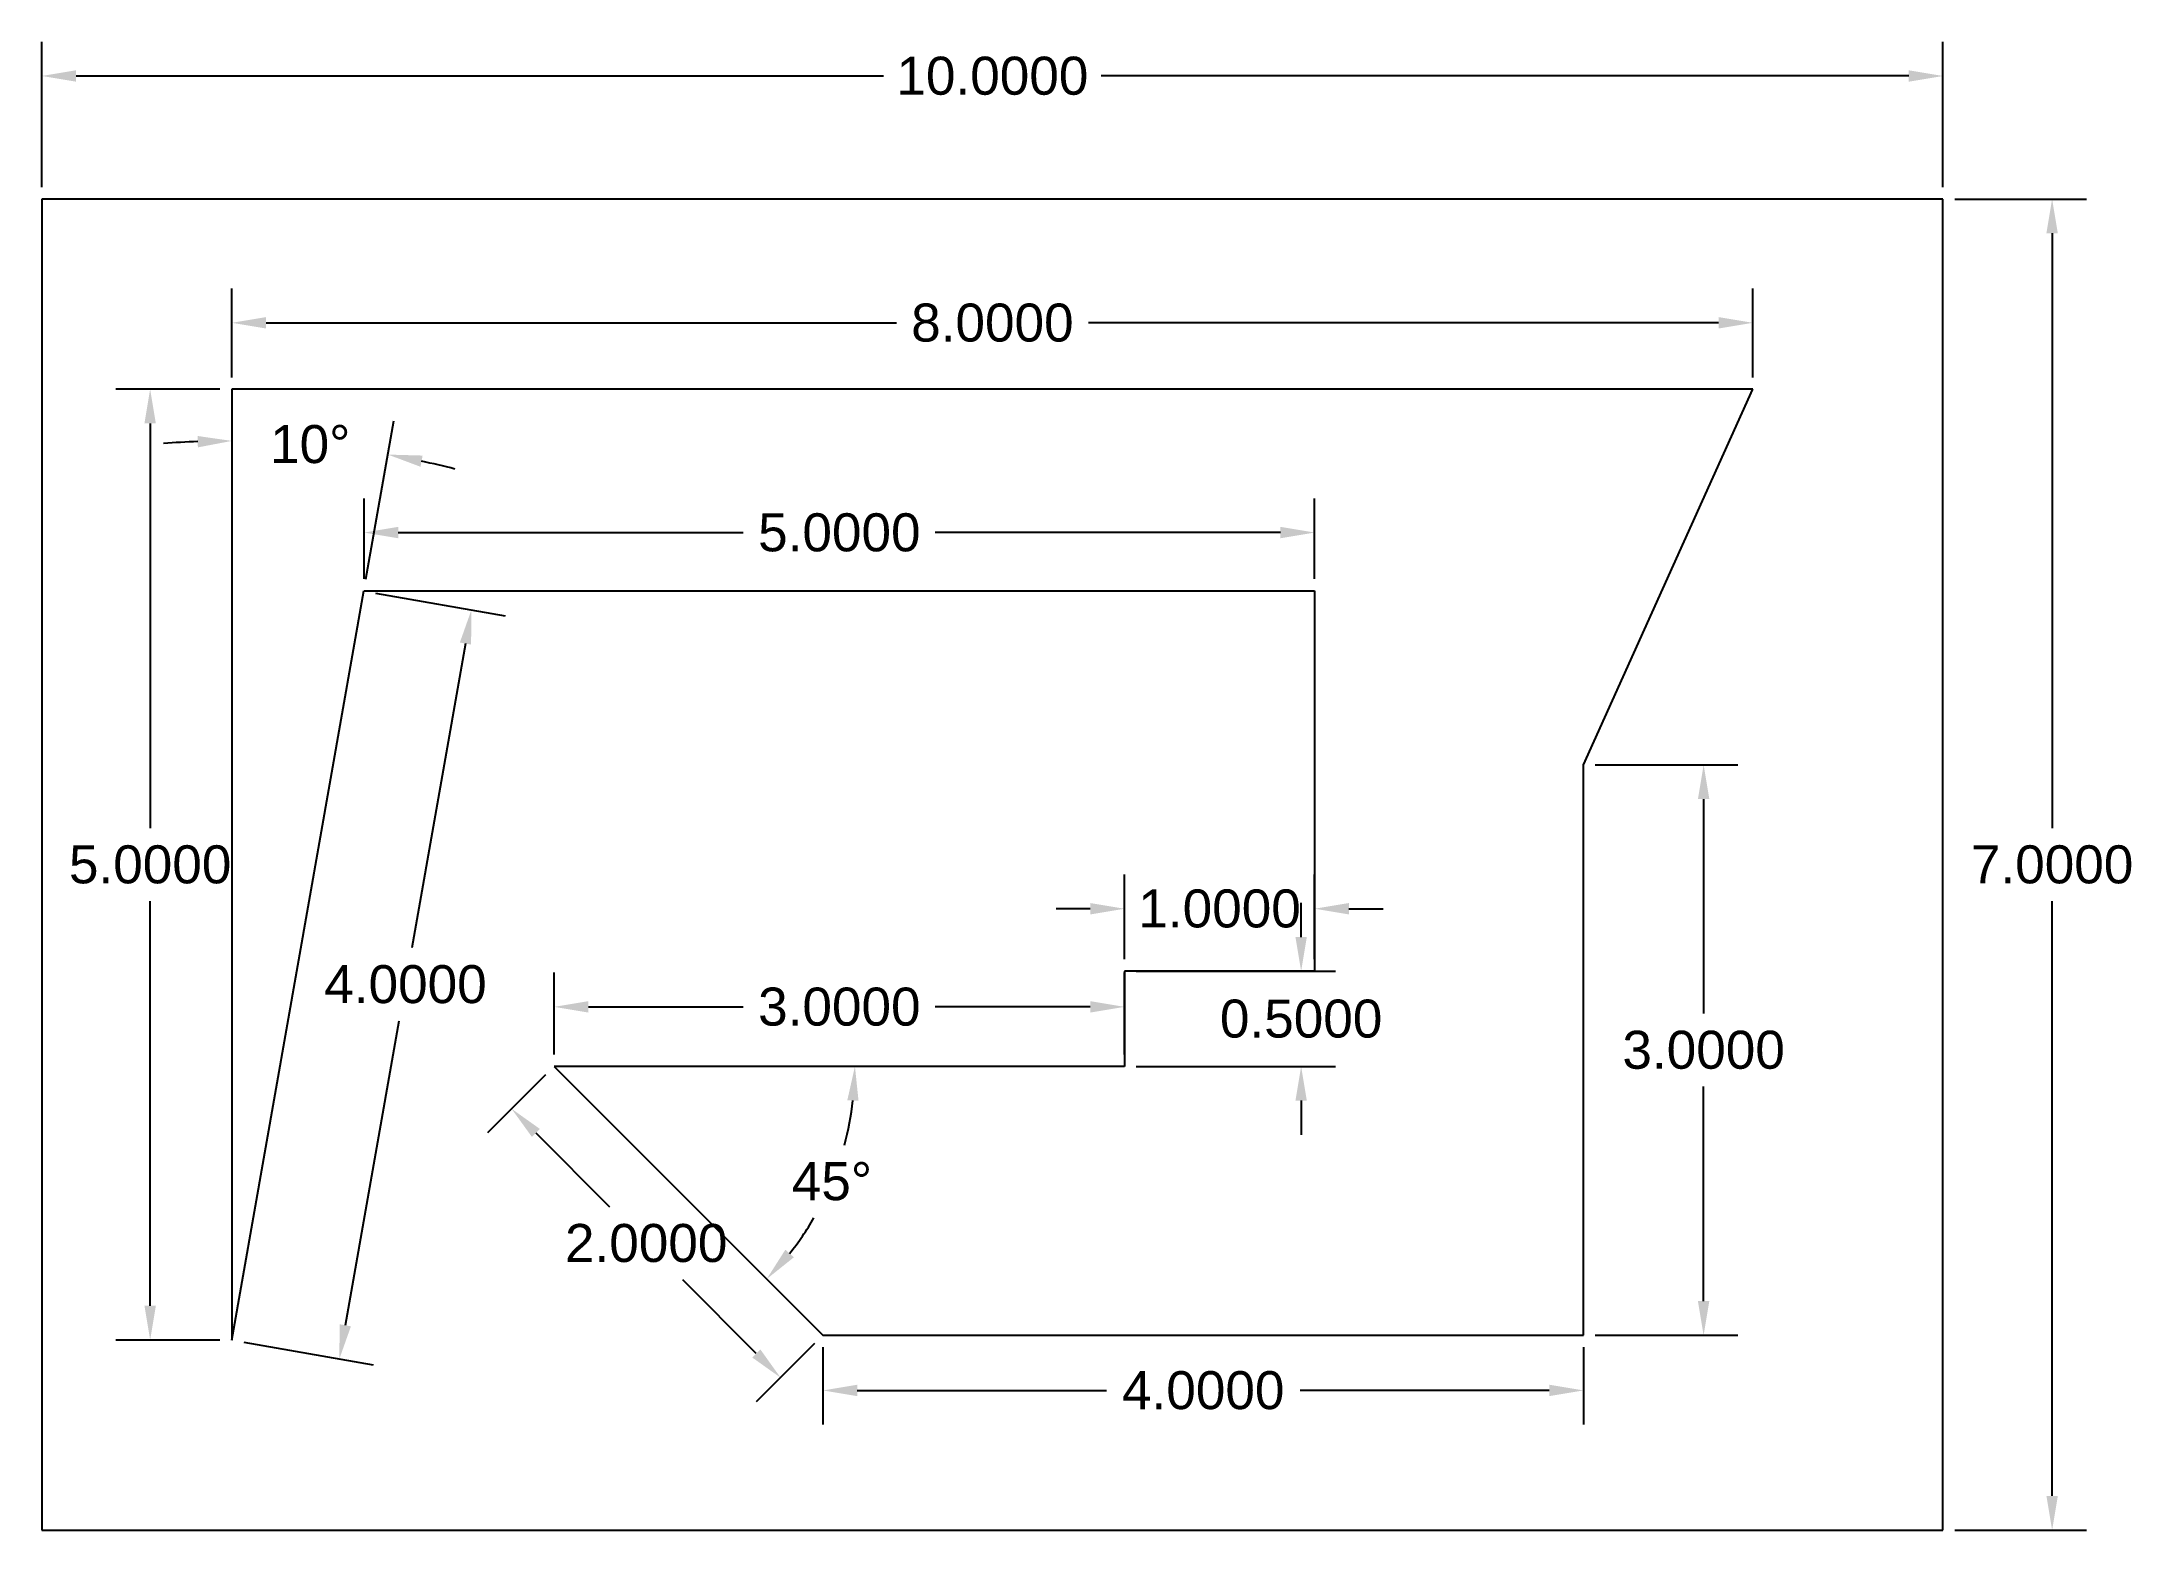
# Model space of a CAD drawing. Header units: inches. Extents: x 0 to 11, y 0 to 7.8.
import ezdxf

# ---------------------------------------------------------------- set-up
doc = ezdxf.new("R2010")
doc.units = ezdxf.units.IN
doc.header["$MEASUREMENT"] = 0
doc.styles.get("Standard").update_dxf_attribs({"font": 'arial.ttf', "height": 0.2})
doc.dimstyles.get("Standard").update_dxf_attribs({"dimtxt": 0.18, "dimasz": 0.18, "dimexe": 0.18, "dimexo": 0.0625, "dimgap": 0.09, "dimtad": 0, "dimtih": 1, "dimtoh": 1, "dimdec": 4, "dimzin": 0, "dimdsep": 46, "dimtxsty": 'Standard', "dimcen": 0.09, "dimadec": 0, "dimazin": 0, "dimtfac": 1, "dimtdec": 4, "dimtofl": 0, "dimtmove": 0, "dimatfit": 3, "dimfxl": 1, "dimtolj": 1, "dimtzin": 0, "dimarcsym": 0})

# ---------------------------------------------------------------- blocks, each defined once
blk = doc.blocks.new('*D2')
at = {"color": 0, "lineweight": -2, "transparency": 16777216}
for p, q in [((0, 7.062), (0, 7.827)), ((10, 7.062), (10, 7.827)), ((0.18, 7.647), (4.427, 7.647)), ((9.82, 7.647), (5.573, 7.647))]:
    blk.add_line(p, q, dxfattribs=at)
at = {"color": 0, "transparency": 16777216}
for points in [[(0.18, 7.677), (0.18, 7.617), (0, 7.647)], [(9.82, 7.677), (9.82, 7.617), (10, 7.647)]]:
    blk.add_solid(points, dxfattribs=at)
at = {"layer": 'Defpoints', "color": 0, "transparency": 16777216}
for p in [(10, 7.647), (0, 7), (10, 7)]:
    blk.add_point(p, dxfattribs=at)
at = {"color": 0, "transparency": 16777216, "insert": (5, 7.647), "char_height": 0.2, "attachment_point": 5}
blk.add_mtext('\\A1;10.0000', dxfattribs=at)
blk = doc.blocks.new('*D3')
at = {"color": 0, "lineweight": -2, "transparency": 16777216}
for p, q in [((10.062, 7), (10.754, 7)), ((10.574, 6.82), (10.574, 3.692)), ((10.574, 0.18), (10.574, 3.308)), ((10.062, 0), (10.754, 0))]:
    blk.add_line(p, q, dxfattribs=at)
at = {"color": 0, "transparency": 16777216}
for points in [[(10.544, 6.82), (10.604, 6.82), (10.574, 7)], [(10.544, 0.18), (10.604, 0.18), (10.574, 0)]]:
    blk.add_solid(points, dxfattribs=at)
at = {"layer": 'Defpoints', "color": 0, "transparency": 16777216}
for p in [(10, 7), (10, 0), (10.574, 0)]:
    blk.add_point(p, dxfattribs=at)
at = {"color": 0, "transparency": 16777216, "insert": (10.574, 3.5), "char_height": 0.2, "attachment_point": 5}
blk.add_mtext('\\A1;7.0000', dxfattribs=at)
blk = doc.blocks.new('*D4')
at = {"color": 0, "lineweight": -2, "transparency": 16777216}
for p, q in [((1, 6.062), (1, 6.529)), ((9, 6.062), (9, 6.529)), ((1.18, 6.349), (4.495, 6.349)), ((8.82, 6.349), (5.505, 6.349))]:
    blk.add_line(p, q, dxfattribs=at)
at = {"color": 0, "transparency": 16777216}
for points in [[(1.18, 6.379), (1.18, 6.319), (1, 6.349)], [(8.82, 6.379), (8.82, 6.319), (9, 6.349)]]:
    blk.add_solid(points, dxfattribs=at)
at = {"layer": 'Defpoints', "color": 0, "transparency": 16777216}
for p in [(9, 6.349), (1, 6), (9, 6)]:
    blk.add_point(p, dxfattribs=at)
at = {"color": 0, "transparency": 16777216, "insert": (5, 6.349), "char_height": 0.2, "attachment_point": 5}
blk.add_mtext('\\A1;8.0000', dxfattribs=at)
blk = doc.blocks.new('*D5')
at = {"color": 0, "lineweight": -2, "transparency": 16777216}
for p, q in [((1.695, 5.002), (1.695, 5.426)), ((6.695, 5.002), (6.695, 5.426)), ((1.875, 5.246), (3.69, 5.246)), ((6.515, 5.246), (4.699, 5.246))]:
    blk.add_line(p, q, dxfattribs=at)
at = {"color": 0, "transparency": 16777216}
for points in [[(1.875, 5.276), (1.875, 5.216), (1.695, 5.246)], [(6.515, 5.276), (6.515, 5.216), (6.695, 5.246)]]:
    blk.add_solid(points, dxfattribs=at)
at = {"layer": 'Defpoints', "color": 0, "transparency": 16777216}
for p in [(1.695, 5.246), (1.695, 4.939), (6.695, 4.939)]:
    blk.add_point(p, dxfattribs=at)
at = {"color": 0, "transparency": 16777216, "insert": (4.195, 5.246), "char_height": 0.2, "attachment_point": 5}
blk.add_mtext('\\A1;5.0000', dxfattribs=at)
blk = doc.blocks.new('*D6')
at = {"color": 0, "lineweight": -2, "transparency": 16777216}
for p, q in [((0.937, 6), (0.39, 6)), ((0.57, 5.82), (0.57, 3.692)), ((0.57, 1.18), (0.57, 3.308)), ((0.937, 1), (0.39, 1))]:
    blk.add_line(p, q, dxfattribs=at)
at = {"color": 0, "transparency": 16777216}
for points in [[(0.54, 5.82), (0.6, 5.82), (0.57, 6)], [(0.54, 1.18), (0.6, 1.18), (0.57, 1)]]:
    blk.add_solid(points, dxfattribs=at)
at = {"layer": 'Defpoints', "color": 0, "transparency": 16777216}
for p in [(1, 6), (0.57, 1), (1, 1)]:
    blk.add_point(p, dxfattribs=at)
at = {"color": 0, "transparency": 16777216, "insert": (0.57, 3.5), "char_height": 0.2, "attachment_point": 5}
blk.add_mtext('\\A1;5.0000', dxfattribs=at)
blk = doc.blocks.new('*D7')
at = {"color": 0, "lineweight": -2, "transparency": 16777216}
for p, q in [((2.695, 2.502), (2.695, 2.932)), ((5.695, 2.502), (5.695, 2.932)), ((2.875, 2.752), (3.69, 2.752)), ((5.515, 2.752), (4.699, 2.752))]:
    blk.add_line(p, q, dxfattribs=at)
at = {"color": 0, "transparency": 16777216}
for points in [[(2.875, 2.782), (2.875, 2.722), (2.695, 2.752)], [(5.515, 2.782), (5.515, 2.722), (5.695, 2.752)]]:
    blk.add_solid(points, dxfattribs=at)
at = {"layer": 'Defpoints', "color": 0, "transparency": 16777216}
for p in [(2.695, 2.752), (2.695, 2.439), (5.695, 2.439)]:
    blk.add_point(p, dxfattribs=at)
at = {"color": 0, "transparency": 16777216, "insert": (4.195, 2.752), "char_height": 0.2, "attachment_point": 5}
blk.add_mtext('\\A1;3.0000', dxfattribs=at)
blk = doc.blocks.new('*D8')
at = {"color": 0, "lineweight": -2, "transparency": 16777216}
for p, q in [((5.695, 3.002), (5.695, 3.448)), ((6.695, 3.002), (6.695, 3.448)), ((5.515, 3.268), (5.335, 3.268)), ((6.875, 3.268), (7.055, 3.268))]:
    blk.add_line(p, q, dxfattribs=at)
at = {"color": 0, "transparency": 16777216}
for points in [[(5.515, 3.298), (5.515, 3.238), (5.695, 3.268)], [(6.875, 3.298), (6.875, 3.238), (6.695, 3.268)]]:
    blk.add_solid(points, dxfattribs=at)
at = {"layer": 'Defpoints', "color": 0, "transparency": 16777216}
for p in [(5.695, 3.268), (5.695, 2.939), (6.695, 2.939)]:
    blk.add_point(p, dxfattribs=at)
at = {"color": 0, "transparency": 16777216, "insert": (6.195, 3.268), "char_height": 0.2, "attachment_point": 5}
blk.add_mtext('\\A1;1.0000', dxfattribs=at)
blk = doc.blocks.new('*D9')
at = {"color": 0, "lineweight": -2, "transparency": 16777216}
for p, q in [((6.624, 3.119), (6.624, 3.299)), ((5.757, 2.939), (6.804, 2.939)), ((5.757, 2.439), (6.804, 2.439)), ((6.624, 2.259), (6.624, 2.079))]:
    blk.add_line(p, q, dxfattribs=at)
at = {"color": 0, "transparency": 16777216}
for points in [[(6.594, 3.119), (6.654, 3.119), (6.624, 2.939)], [(6.594, 2.259), (6.654, 2.259), (6.624, 2.439)]]:
    blk.add_solid(points, dxfattribs=at)
at = {"layer": 'Defpoints', "color": 0, "transparency": 16777216}
for p in [(5.695, 2.939), (5.695, 2.439), (6.624, 2.439)]:
    blk.add_point(p, dxfattribs=at)
at = {"color": 0, "transparency": 16777216, "insert": (6.624, 2.689), "char_height": 0.2, "attachment_point": 5}
blk.add_mtext('\\A1;0.5000', dxfattribs=at)
blk = doc.blocks.new('*D10')
at = {"color": 0, "lineweight": -2, "transparency": 16777216}
for p, q in [((8.171, 4.025), (8.921, 4.025)), ((8.741, 3.845), (8.741, 2.717)), ((8.741, 1.205), (8.741, 2.333)), ((8.171, 1.025), (8.921, 1.025))]:
    blk.add_line(p, q, dxfattribs=at)
at = {"color": 0, "transparency": 16777216}
for points in [[(8.711, 3.845), (8.771, 3.845), (8.741, 4.025)], [(8.711, 1.205), (8.771, 1.205), (8.741, 1.025)]]:
    blk.add_solid(points, dxfattribs=at)
at = {"layer": 'Defpoints', "color": 0, "transparency": 16777216}
for p in [(8.109, 4.025), (8.741, 4.025), (8.109, 1.025)]:
    blk.add_point(p, dxfattribs=at)
at = {"color": 0, "transparency": 16777216, "insert": (8.741, 2.525), "char_height": 0.2, "attachment_point": 5}
blk.add_mtext('\\A1;3.0000', dxfattribs=at)
blk = doc.blocks.new('*D11')
at = {"color": 0, "lineweight": -2, "transparency": 16777216}
for p, q in [((4.109, 0.963), (4.109, 0.555)), ((8.109, 0.963), (8.109, 0.555)), ((4.289, 0.735), (5.6, 0.735)), ((7.929, 0.735), (6.618, 0.735))]:
    blk.add_line(p, q, dxfattribs=at)
at = {"color": 0, "transparency": 16777216}
for points in [[(4.289, 0.765), (4.289, 0.705), (4.109, 0.735)], [(7.929, 0.765), (7.929, 0.705), (8.109, 0.735)]]:
    blk.add_solid(points, dxfattribs=at)
at = {"layer": 'Defpoints', "color": 0, "transparency": 16777216}
for p in [(4.109, 1.025), (8.109, 1.025), (8.109, 0.735)]:
    blk.add_point(p, dxfattribs=at)
at = {"color": 0, "transparency": 16777216, "insert": (6.109, 0.735), "char_height": 0.2, "attachment_point": 5}
blk.add_mtext('\\A1;4.0000', dxfattribs=at)
blk = doc.blocks.new('*D12')
at = {"color": 0, "lineweight": -2, "transparency": 16777216}
for p, q in [((2.65, 2.395), (2.344, 2.089)), ((2.599, 2.089), (2.986, 1.701)), ((3.758, 0.929), (3.371, 1.317)), ((4.065, 0.981), (3.758, 0.675))]:
    blk.add_line(p, q, dxfattribs=at)
at = {"color": 0, "transparency": 16777216}
for points in [[(2.62, 2.11), (2.578, 2.068), (2.471, 2.216)], [(3.78, 0.95), (3.737, 0.908), (3.886, 0.802)]]:
    blk.add_solid(points, dxfattribs=at)
at = {"layer": 'Defpoints', "color": 0, "transparency": 16777216}
for p in [(2.695, 2.439), (2.471, 2.216), (4.109, 1.025)]:
    blk.add_point(p, dxfattribs=at)
at = {"color": 0, "transparency": 16777216, "insert": (3.179, 1.509), "char_height": 0.2, "attachment_point": 5}
blk.add_mtext('\\A1;2.0000', dxfattribs=at)
blk = doc.blocks.new('*D13')
at = {"color": 0, "lineweight": -2, "transparency": 16777216}
for p, q in [((1.756, 4.928), (2.437, 4.808)), ((2.229, 4.662), (1.946, 3.062)), ((1.597, 1.078), (1.879, 2.678)), ((1.062, 0.989), (1.743, 0.869))]:
    blk.add_line(p, q, dxfattribs=at)
at = {"color": 0, "transparency": 16777216}
for points in [[(2.199, 4.668), (2.258, 4.657), (2.26, 4.84)], [(1.567, 1.083), (1.626, 1.072), (1.565, 0.9)]]:
    blk.add_solid(points, dxfattribs=at)
at = {"layer": 'Defpoints', "color": 0, "transparency": 16777216}
for p in [(1.695, 4.939), (1, 1), (1.565, 0.9)]:
    blk.add_point(p, dxfattribs=at)
at = {"color": 0, "transparency": 16777216, "insert": (1.913, 2.87), "char_height": 0.2, "attachment_point": 5}
blk.add_mtext('\\A1;4.0000', dxfattribs=at)
blk = doc.blocks.new('*D14')
at = {"color": 0, "lineweight": -2, "transparency": 16777216}
blk.add_line((1.705, 5.001), (1.852, 5.833), dxfattribs=at)
for start, end in [(92.1816, 94.3631), (75.6369, 77.8184)]:
    blk.add_arc((1, 1), 4.728, start, end, dxfattribs=at)
at = {"color": 0, "transparency": 16777216}
for points in [[(0.819, 5.754), (0.821, 5.694), (1, 5.728)], [(1.992, 5.592), (2.003, 5.651), (1.821, 5.656)]]:
    blk.add_solid(points, dxfattribs=at)
at = {"layer": 'Defpoints', "color": 0, "transparency": 16777216}
for p in [(1, 6), (1.549, 5.696), (1.695, 4.939), (1, 1), (1, 1)]:
    blk.add_point(p, dxfattribs=at)
at = {"color": 0, "transparency": 16777216, "insert": (1.412, 5.71), "char_height": 0.2, "attachment_point": 5}
blk.add_mtext('\\A1;10°', dxfattribs=at)
blk = doc.blocks.new('*D15')
at = {"color": 0, "lineweight": -2, "transparency": 16777216}
for start, end in [(344.8402, 353.4778), (321.5222, 329.7447)]:
    blk.add_arc((2.695, 2.439), 1.582, start, end, dxfattribs=at)
at = {"color": 0, "transparency": 16777216}
for points in [[(4.237, 2.261), (4.296, 2.258), (4.277, 2.439)], [(3.956, 1.435), (3.911, 1.475), (3.813, 1.321)]]:
    blk.add_solid(points, dxfattribs=at)
at = {"layer": 'Defpoints', "color": 0, "transparency": 16777216}
for p in [(2.695, 2.439), (2.695, 2.439), (5.695, 2.439), (4.065, 1.648), (4.109, 1.025)]:
    blk.add_point(p, dxfattribs=at)
at = {"color": 0, "transparency": 16777216, "insert": (4.156, 1.834), "char_height": 0.2, "attachment_point": 5}
blk.add_mtext('\\A1;45°', dxfattribs=at)

msp = doc.modelspace()

# ---------------------------------------------------------------- linework, layer by layer
for p, q in [((10, 7), (0, 7)), ((0, 7), (0, 0)), ((10, 0), (10, 7)), ((9, 6), (1, 6)), ((1, 6), (1, 1)), ((8.10881, 4.02502), (9, 6)), ((1, 1), (1.69459, 4.93923)), ((1.69459, 4.93923), (6.69459, 4.93923)), ((6.69459, 4.93923), (6.69459, 2.93923)), ((8.10881, 1.02502), (8.10881, 4.02502)), ((6.69459, 2.93923), (5.69459, 2.93923)), ((5.69459, 2.93923), (5.69459, 2.43923)), ((5.69459, 2.43923), (2.69459, 2.43923)), ((2.69459, 2.43923), (4.10881, 1.02502)), ((4.10881, 1.02502), (8.10881, 1.02502)), ((0, 0), (10, 0))]:
    msp.add_line(p, q)

# ---------------------------------------------------------------- dimensions: what is measured, and where the dimension line sits
for base, p1, p2, picture, middle in [((10, 7.64675), (0, 7), (10, 7), '*D2', (5, 7.64675)), ((9, 6.3493), (1, 6), (9, 6), '*D4', (5, 6.3493)), ((1.69459, 5.24641), (6.69459, 4.93923), (1.69459, 4.93923), '*D5', (4.19459, 5.24641)), ((5.69459, 3.26787), (6.69459, 2.93923), (5.69459, 2.93923), '*D8', (6.19459, 3.26787)), ((2.69459, 2.75184), (5.69459, 2.43923), (2.69459, 2.43923), '*D7', (4.19459, 2.75184)), ((8.10881, 0.73473), (4.10881, 1.02502), (8.10881, 1.02502), '*D11', (6.10881, 0.73473))]:
    dim = msp.add_linear_dim(base=base, p1=p1, p2=p2, dimstyle='Standard')
    dim.commit()
    dim.dimension.update_dxf_attribs({"geometry": picture, "text_midpoint": middle})
for base, p1, p2, picture, middle in [((10.57352, 0), (10, 7), (10, 0), '*D3', (10.57352, 3.5)), ((0.57002, 1), (1, 6), (1, 1), '*D6', (0.57002, 3.5)), ((8.74136, 4.02502), (8.10881, 1.02502), (8.10881, 4.02502), '*D10', (8.74136, 2.52502)), ((6.62377, 2.43923), (5.69459, 2.93923), (5.69459, 2.43923), '*D9', (6.62377, 2.68923))]:
    dim = msp.add_linear_dim(base=base, p1=p1, p2=p2, angle=90, dimstyle='Standard')
    dim.commit()
    dim.dimension.update_dxf_attribs({"geometry": picture, "text_midpoint": middle})
for base, line1, line2, picture, middle in [((1.54886, 5.69576), ((1, 1), (1.69459, 4.93923)), ((1, 6), (1, 1)), '*D14', (1.41205, 5.70973)), ((4.06474, 1.64818), ((2.69459, 2.43923), (4.10881, 1.02502)), ((5.69459, 2.43923), (2.69459, 2.43923)), '*D15', (4.15627, 1.83379))]:
    dim = msp.add_angular_dim_2l(base=base, line1=line1, line2=line2, dimstyle='Standard')
    dim.commit()
    dim.dimension.update_dxf_attribs({"geometry": picture, "text_midpoint": middle})
for p1, p2, distance, picture, middle in [((1.69459, 4.93923), (1, 1), 0.574, '*D13', (1.91257, 2.86994)), ((4.10881, 1.02502), (2.69459, 2.43923), 0.31558, '*D12', (3.17855, 1.50897))]:
    dim = msp.add_aligned_dim(p1=p1, p2=p2, distance=distance, dimstyle='Standard')
    dim.commit()
    dim.dimension.update_dxf_attribs({"geometry": picture, "text_midpoint": middle})

doc.saveas('drawing.dxf')
